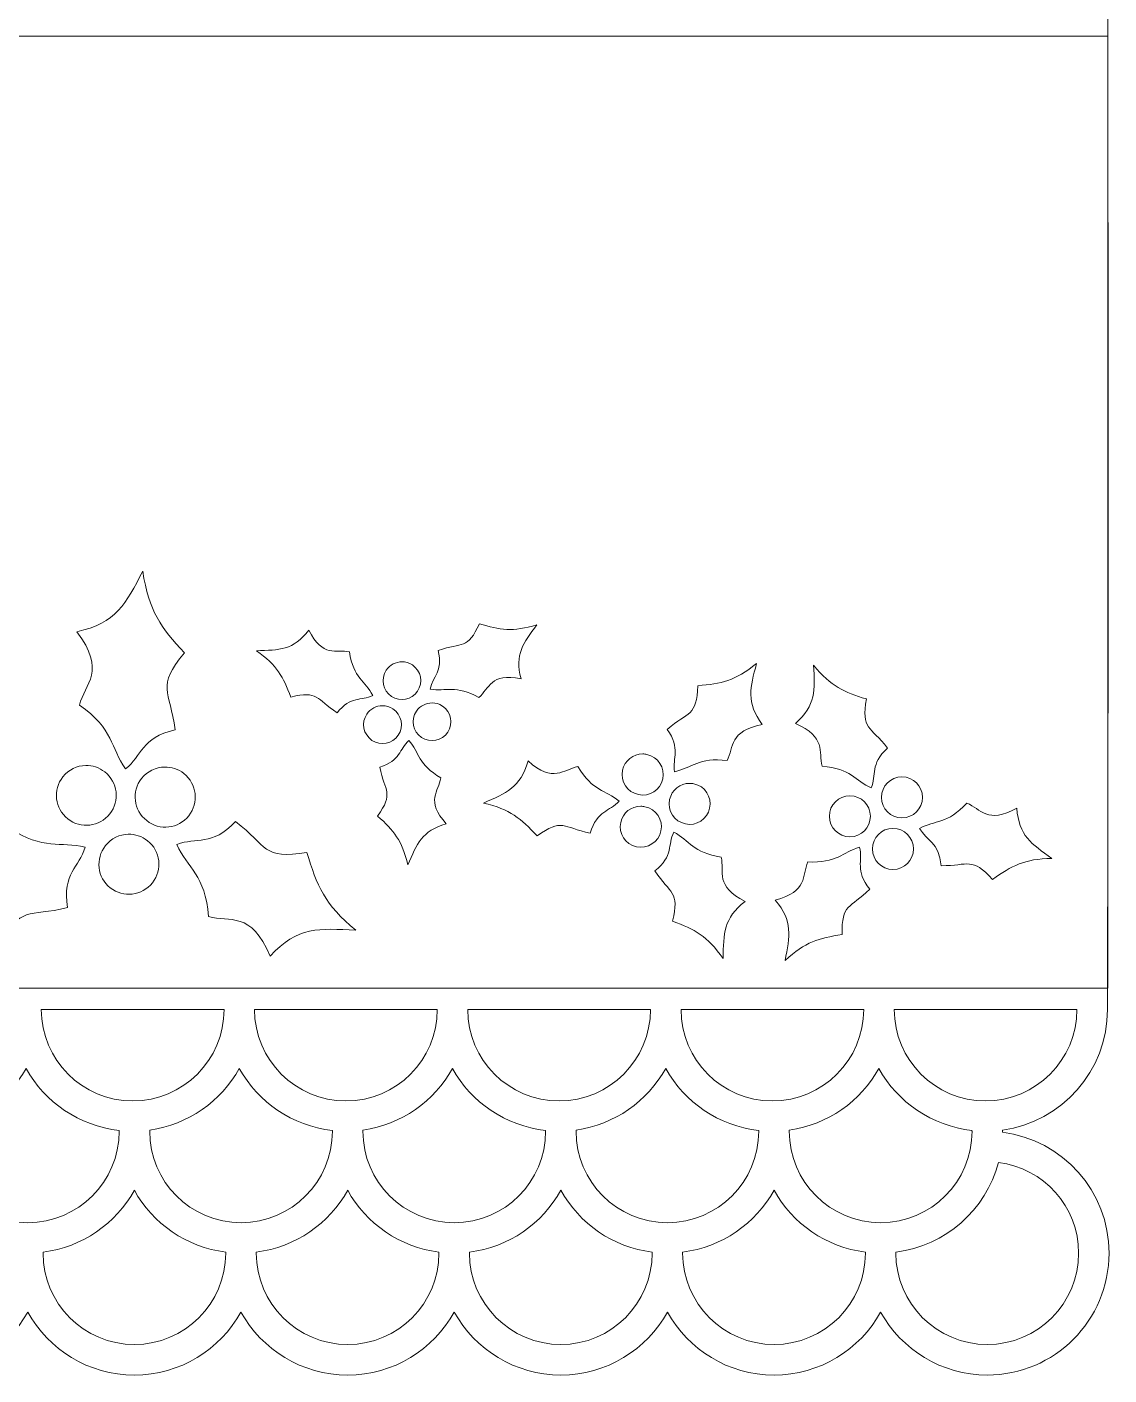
# Model space of a CAD drawing. Header units: centimetres. Extents: x -16.3 to 16.3, y -13.7 to 13.7.
# Drawn here: x 8.41 to 16.25, y -13.27 to -3.5 of the extents above; entities that cross this region are included whole.
import ezdxf

# ---------------------------------------------------------------- set-up
doc = ezdxf.new("R2010")
doc.units = ezdxf.units.CM
doc.header["$MEASUREMENT"] = 0
doc.layers.add('Layer 1', color=7, linetype='Continuous')

msp = doc.modelspace()

# ---------------------------------------------------------------- linework, layer by layer
at = {"layer": 'Layer 1', "color": 254, "lineweight": 13}
for points, knots in [([(2.10697, 6.43101), (2.10697, 6.43101), (2.10697, -10.46791), (2.10697, -10.46791), (2.10697, -10.46791), (2.10697, -10.46791), (2.1109, -10.46791), (2.1109, -10.46791), (2.1109, -10.46791), (2.1109, -10.46791), (2.1109, -10.62321), (2.1109, -10.62321), (2.1109, -10.62321), (2.1109, -11.07774), (2.4547, -11.45219), (2.89623, -11.50094), (2.89623, -11.50094), (2.89621, -11.5028), (2.89623, -11.504), (2.89623, -11.50585), (2.89623, -11.50585), (2.89623, -11.50826), (2.89622, -11.51034), (2.89623, -11.51273), (2.89623, -11.51273), (2.46063, -11.56699), (2.12367, -11.93819), (2.12367, -12.38849), (2.12367, -12.38849), (2.12367, -12.87615), (2.51867, -13.27211), (3.00631, -13.27211), (3.00631, -13.27211), (3.33883, -13.27211), (3.62829, -13.08763), (3.77887, -12.81605), (3.77887, -12.81605), (3.92945, -13.08763), (4.21891, -13.27211), (4.55143, -13.27211), (4.55143, -13.27211), (4.88397, -13.27211), (5.17341, -13.08763), (5.32399, -12.81605), (5.32399, -12.81605), (5.47458, -13.08763), (5.76401, -13.27211), (6.09655, -13.27211), (6.09655, -13.27211), (6.42907, -13.27211), (6.71851, -13.08763), (6.86911, -12.81605), (6.86911, -12.81605), (7.01969, -13.08763), (7.30917, -13.27211), (7.64167, -13.27211), (7.64167, -13.27211), (7.97423, -13.27211), (8.26366, -13.08763), (8.41423, -12.81605), (8.41423, -12.81605), (8.56484, -13.08763), (8.85428, -13.27211), (9.18679, -13.27211), (9.18679, -13.27211), (9.51935, -13.27211), (9.80878, -13.08763), (9.95935, -12.81605), (9.95935, -12.81605), (10.10996, -13.08763), (10.4004, -13.27211), (10.73289, -13.27211), (10.73289, -13.27211), (11.06545, -13.27211), (11.35488, -13.08763), (11.50545, -12.81605), (11.50545, -12.81605), (11.65606, -13.08763), (11.94551, -13.27211), (12.27801, -13.27211), (12.27801, -13.27211), (12.61057, -13.27211), (12.9, -13.08763), (13.05057, -12.81605), (13.05057, -12.81605), (13.20118, -13.08763), (13.49063, -13.27211), (13.82313, -13.27211), (13.82313, -13.27211), (14.15569, -13.27211), (14.44512, -13.08763), (14.59569, -12.81605), (14.59569, -12.81605), (14.74631, -13.08763), (15.03574, -13.27211), (15.36825, -13.27211), (15.36825, -13.27211), (15.85591, -13.27211), (16.25089, -12.87614), (16.25089, -12.38849), (16.25089, -12.38849), (16.25089, -11.93818), (15.91399, -11.56701), (15.47833, -11.51273), (15.47833, -11.51273), (15.47841, -11.51036), (15.47833, -11.50822), (15.47833, -11.50585), (15.47833, -11.50585), (15.47833, -11.50585), (15.47833, -11.497), (15.47833, -11.497), (15.47833, -11.497), (15.90804, -11.4374), (16.23909, -11.06931), (16.23909, -10.62321), (16.23909, -10.62321), (16.23909, -10.62321), (16.23909, -10.46791), (16.23909, -10.46791), (16.23909, -10.46791), (16.23909, -10.46791), (16.24302, -10.46791), (16.24302, -10.46791), (16.24302, -10.46791), (16.24302, -10.46791), (16.24302, 6.43101), (16.24302, 6.43101), (16.24302, 6.43101), (16.24302, 6.43101), (2.10702, 6.43101), (2.10702, 6.43101), (2.10702, 6.43101), (2.10702, 6.43101), (2.10697, 6.43101), (2.10697, 6.43101)], [0, 0, 0, 0, 0.0285714, 0.0285714, 0.0285714, 0.0285714, 0.0571429, 0.0571429, 0.0571429, 0.0571429, 0.0857143, 0.0857143, 0.0857143, 0.0857143, 0.1142857, 0.1142857, 0.1142857, 0.1142857, 0.1428571, 0.1428571, 0.1428571, 0.1428571, 0.1714286, 0.1714286, 0.1714286, 0.1714286, 0.2, 0.2, 0.2, 0.2, 0.2285714, 0.2285714, 0.2285714, 0.2285714, 0.2571429, 0.2571429, 0.2571429, 0.2571429, 0.2857143, 0.2857143, 0.2857143, 0.2857143, 0.3142857, 0.3142857, 0.3142857, 0.3142857, 0.3428571, 0.3428571, 0.3428571, 0.3428571, 0.3714286, 0.3714286, 0.3714286, 0.3714286, 0.4, 0.4, 0.4, 0.4, 0.4285714, 0.4285714, 0.4285714, 0.4285714, 0.4571429, 0.4571429, 0.4571429, 0.4571429, 0.4857143, 0.4857143, 0.4857143, 0.4857143, 0.5142857, 0.5142857, 0.5142857, 0.5142857, 0.5428571, 0.5428571, 0.5428571, 0.5428571, 0.5714286, 0.5714286, 0.5714286, 0.5714286, 0.6, 0.6, 0.6, 0.6, 0.6285714, 0.6285714, 0.6285714, 0.6285714, 0.6571429, 0.6571429, 0.6571429, 0.6571429, 0.6857143, 0.6857143, 0.6857143, 0.6857143, 0.7142857, 0.7142857, 0.7142857, 0.7142857, 0.7428571, 0.7428571, 0.7428571, 0.7428571, 0.7714286, 0.7714286, 0.7714286, 0.7714286, 0.8, 0.8, 0.8, 0.8, 0.8285714, 0.8285714, 0.8285714, 0.8285714, 0.8571429, 0.8571429, 0.8571429, 0.8571429, 0.8857143, 0.8857143, 0.8857143, 0.8857143, 0.9142857, 0.9142857, 0.9142857, 0.9142857, 0.9428571, 0.9428571, 0.9428571, 0.9428571, 1, 1, 1, 1]), ([(9.2477, -7.44747), (9.29188, -7.73708), (9.379, -7.85635), (9.55043, -8.03917), (9.55043, -8.03917), (9.342, -8.29018), (9.44381, -8.30512), (9.48261, -8.59745), (9.48261, -8.59745), (9.23353, -8.65484), (9.24274, -8.78587), (9.12287, -8.87954), (9.12287, -8.87954), (9.01218, -8.72515), (9.03907, -8.59304), (8.78869, -8.41758), (8.78869, -8.41758), (8.82917, -8.26387), (8.98633, -8.17121), (8.76903, -7.88583), (8.76903, -7.88583), (9.05791, -7.8259), (9.1246, -7.6832), (9.2477, -7.44746), (9.2477, -7.44746), (9.2477, -7.44746), (9.2477, -7.44747), (9.2477, -7.44747)], [0, 0, 0, 0, 0.125, 0.125, 0.125, 0.125, 0.25, 0.25, 0.25, 0.25, 0.375, 0.375, 0.375, 0.375, 0.5, 0.5, 0.5, 0.5, 0.625, 0.625, 0.625, 0.625, 0.75, 0.75, 0.75, 0.75, 1, 1, 1, 1]), ([(10.45077, -7.87503), (10.55215, -8.07621), (10.64816, -8.01292), (10.74564, -8.03229), (10.74564, -8.03229), (10.77564, -8.22224), (10.85811, -8.24317), (10.9147, -8.3478), (10.9147, -8.3478), (10.82875, -8.39039), (10.75683, -8.3486), (10.6562, -8.47361), (10.6562, -8.47361), (10.5019, -8.37156), (10.52025, -8.31046), (10.32103, -8.35959), (10.32103, -8.35959), (10.26429, -8.21306), (10.22241, -8.12888), (10.07137, -8.02344), (10.07137, -8.02344), (10.23734, -8.0192), (10.33713, -8.02097), (10.45077, -7.87502), (10.45077, -7.87502), (10.45077, -7.87502), (10.45077, -7.87503), (10.45077, -7.87503)], [0, 0, 0, 0, 0.125, 0.125, 0.125, 0.125, 0.25, 0.25, 0.25, 0.25, 0.375, 0.375, 0.375, 0.375, 0.5, 0.5, 0.5, 0.5, 0.625, 0.625, 0.625, 0.625, 0.75, 0.75, 0.75, 0.75, 1, 1, 1, 1]), ([(11.68725, -7.82785), (11.83703, -7.87379), (11.92869, -7.88979), (12.104, -7.83571), (12.104, -7.83571), (12.00437, -7.97043), (11.94286, -8.04752), (11.989, -8.2269), (11.989, -8.2269), (11.76777, -8.18339), (11.75843, -8.29723), (11.68332, -8.36254), (11.68332, -8.36254), (11.51542, -8.26991), (11.44771, -8.32162), (11.33046, -8.3016), (11.33046, -8.3016), (11.34973, -8.2073), (11.42537, -8.17801), (11.38845, -8.02147), (11.38845, -8.02147), (11.56404, -7.96307), (11.60381, -8.01525), (11.68725, -7.82784), (11.68725, -7.82784), (11.68725, -7.82784), (11.68725, -7.82785), (11.68725, -7.82785)], [0, 0, 0, 0, 0.125, 0.125, 0.125, 0.125, 0.25, 0.25, 0.25, 0.25, 0.375, 0.375, 0.375, 0.375, 0.5, 0.5, 0.5, 0.5, 0.625, 0.625, 0.625, 0.625, 0.75, 0.75, 0.75, 0.75, 1, 1, 1, 1]), ([(11.12601, -8.10405), (11.15232, -8.10381), (11.17809, -8.11088), (11.20169, -8.12666), (11.20169, -8.12666), (11.26463, -8.16872), (11.2811, -8.25342), (11.23904, -8.31636), (11.23904, -8.31636), (11.19698, -8.3793), (11.11326, -8.39675), (11.05032, -8.35469), (11.05032, -8.35469), (10.98738, -8.31263), (10.97091, -8.22793), (11.01297, -8.16499), (11.01297, -8.16499), (11.03926, -8.12566), (11.08215, -8.10443), (11.126, -8.10405), (11.126, -8.10405), (11.126, -8.10405), (11.12601, -8.10405), (11.12601, -8.10405)], [0, 0, 0, 0, 0.1428571, 0.1428571, 0.1428571, 0.1428571, 0.2857143, 0.2857143, 0.2857143, 0.2857143, 0.4285714, 0.4285714, 0.4285714, 0.4285714, 0.5714286, 0.5714286, 0.5714286, 0.5714286, 0.7142857, 0.7142857, 0.7142857, 0.7142857, 1, 1, 1, 1]), ([(13.69629, -8.11682), (13.6499, -8.29321), (13.61857, -8.39638), (13.73757, -8.55912), (13.73757, -8.55912), (13.49635, -8.60436), (13.5326, -8.72327), (13.483, -8.81959), (13.483, -8.81959), (13.27589, -8.79366), (13.22924, -8.87314), (13.10262, -8.90019), (13.10262, -8.90019), (13.08407, -8.79708), (13.14902, -8.7369), (13.04856, -8.59353), (13.04856, -8.59353), (13.20253, -8.46366), (13.26192, -8.50017), (13.27069, -8.27704), (13.27069, -8.27704), (13.44065, -8.26308), (13.54086, -8.24221), (13.69628, -8.11683), (13.69628, -8.11683), (13.69628, -8.11683), (13.69629, -8.11682), (13.69629, -8.11682)], [0, 0, 0, 0, 0.125, 0.125, 0.125, 0.125, 0.25, 0.25, 0.25, 0.25, 0.375, 0.375, 0.375, 0.375, 0.5, 0.5, 0.5, 0.5, 0.625, 0.625, 0.625, 0.625, 0.75, 0.75, 0.75, 0.75, 1, 1, 1, 1]), ([(14.11008, -8.12862), (14.23602, -8.28359), (14.32909, -8.32435), (14.49243, -8.37336), (14.49243, -8.37336), (14.45459, -8.59344), (14.52119, -8.57011), (14.64478, -8.72917), (14.64478, -8.72917), (14.51669, -8.84851), (14.56741, -8.92114), (14.52782, -9.01814), (14.52782, -9.01814), (14.4096, -8.96535), (14.37998, -8.87762), (14.17201, -8.85989), (14.17201, -8.85989), (14.14354, -8.75536), (14.20393, -8.64667), (13.9774, -8.55224), (13.9774, -8.55224), (14.12765, -8.41781), (14.11877, -8.3108), (14.11009, -8.12861), (14.11009, -8.12861), (14.11009, -8.12861), (14.11008, -8.12862), (14.11008, -8.12862)], [0, 0, 0, 0, 0.125, 0.125, 0.125, 0.125, 0.25, 0.25, 0.25, 0.25, 0.375, 0.375, 0.375, 0.375, 0.5, 0.5, 0.5, 0.5, 0.625, 0.625, 0.625, 0.625, 0.75, 0.75, 0.75, 0.75, 1, 1, 1, 1]), ([(10.98448, -8.4225), (11.01071, -8.42242), (11.03755, -8.42933), (11.06115, -8.44511), (11.06115, -8.44511), (11.12408, -8.48717), (11.14154, -8.57187), (11.09948, -8.63481), (11.09948, -8.63481), (11.05742, -8.69775), (10.97173, -8.7152), (10.9088, -8.67314), (10.9088, -8.67314), (10.84586, -8.63108), (10.82939, -8.54539), (10.87145, -8.48246), (10.87145, -8.48246), (10.89774, -8.44312), (10.94077, -8.42267), (10.98448, -8.4225)], [0, 0, 0, 0, 0.1666667, 0.1666667, 0.1666667, 0.1666667, 0.3333333, 0.3333333, 0.3333333, 0.3333333, 0.5, 0.5, 0.5, 0.5, 0.6666667, 0.6666667, 0.6666667, 0.6666667, 1, 1, 1, 1]), ([(11.34422, -8.40186), (11.37044, -8.40178), (11.3963, -8.40869), (11.4199, -8.42447), (11.4199, -8.42447), (11.48284, -8.46653), (11.50029, -8.55123), (11.45823, -8.61417), (11.45823, -8.61417), (11.41617, -8.67711), (11.33147, -8.69358), (11.26853, -8.65152), (11.26853, -8.65152), (11.2056, -8.60946), (11.18912, -8.52476), (11.23118, -8.46182), (11.23118, -8.46182), (11.25747, -8.42249), (11.3005, -8.40203), (11.34421, -8.40186), (11.34421, -8.40186), (11.34421, -8.40186), (11.34422, -8.40186), (11.34422, -8.40186)], [0, 0, 0, 0, 0.1428571, 0.1428571, 0.1428571, 0.1428571, 0.2857143, 0.2857143, 0.2857143, 0.2857143, 0.4285714, 0.4285714, 0.4285714, 0.4285714, 0.5714286, 0.5714286, 0.5714286, 0.5714286, 0.7142857, 0.7142857, 0.7142857, 0.7142857, 1, 1, 1, 1]), ([(11.17614, -8.67314), (11.25329, -8.76436), (11.24233, -8.84799), (11.4081, -8.9454), (11.4081, -8.9454), (11.39045, -9.04379), (11.29686, -9.10964), (11.44742, -9.27762), (11.44742, -9.27762), (11.26934, -9.3297), (11.23458, -9.42246), (11.16926, -9.57642), (11.16926, -9.57642), (11.12702, -9.39709), (11.06672, -9.32759), (10.95007, -9.22159), (10.95007, -9.22159), (11.06812, -9.05377), (11.00382, -9.04905), (10.96481, -8.86775), (10.96481, -8.86775), (11.11807, -8.81926), (11.1057, -8.73788), (11.17613, -8.67314), (11.17613, -8.67314), (11.17613, -8.67314), (11.17614, -8.67314), (11.17614, -8.67314)], [0, 0, 0, 0, 0.125, 0.125, 0.125, 0.125, 0.25, 0.25, 0.25, 0.25, 0.375, 0.375, 0.375, 0.375, 0.5, 0.5, 0.5, 0.5, 0.625, 0.625, 0.625, 0.625, 0.75, 0.75, 0.75, 0.75, 1, 1, 1, 1]), ([(12.87164, -8.77143), (12.88153, -8.77151), (12.89204, -8.77322), (12.90211, -8.77536), (12.90211, -8.77536), (12.9827, -8.7925), (13.03327, -8.87169), (13.01613, -8.95228), (13.01613, -8.95228), (12.99899, -9.03287), (12.92079, -9.08344), (12.84019, -9.0663), (12.84019, -9.0663), (12.7596, -9.04916), (12.70805, -8.97096), (12.72519, -8.89036), (12.72519, -8.89036), (12.74019, -8.81984), (12.80239, -8.77096), (12.87164, -8.77143)], [0, 0, 0, 0, 0.1666667, 0.1666667, 0.1666667, 0.1666667, 0.3333333, 0.3333333, 0.3333333, 0.3333333, 0.5, 0.5, 0.5, 0.5, 0.6666667, 0.6666667, 0.6666667, 0.6666667, 1, 1, 1, 1]), ([(8.8339, -8.85498), (8.88239, -8.854), (8.93118, -8.86949), (8.97249, -8.90216), (8.97249, -8.90216), (9.0669, -8.97682), (9.08352, -9.11146), (9.00886, -9.20587), (9.00886, -9.20587), (8.9342, -9.30028), (8.79858, -9.3169), (8.70416, -9.24224), (8.70416, -9.24224), (8.60975, -9.16758), (8.59411, -9.03196), (8.66878, -8.93754), (8.66878, -8.93754), (8.71078, -8.88443), (8.77156, -8.85623), (8.83391, -8.85498), (8.83391, -8.85498), (8.83391, -8.85498), (8.8339, -8.85498), (8.8339, -8.85498)], [0, 0, 0, 0, 0.1428571, 0.1428571, 0.1428571, 0.1428571, 0.2857143, 0.2857143, 0.2857143, 0.2857143, 0.4285714, 0.4285714, 0.4285714, 0.4285714, 0.5714286, 0.5714286, 0.5714286, 0.5714286, 0.7142857, 0.7142857, 0.7142857, 0.7142857, 1, 1, 1, 1]), ([(9.40595, -8.86677), (9.45488, -8.86574), (9.50422, -8.88128), (9.54552, -8.91395), (9.54552, -8.91395), (9.63993, -8.98861), (9.65557, -9.12522), (9.5809, -9.21963), (9.5809, -9.21963), (9.50624, -9.31404), (9.37062, -9.32968), (9.2762, -9.25501), (9.2762, -9.25501), (9.18179, -9.18035), (9.16419, -9.04374), (9.23885, -8.94933), (9.23885, -8.94933), (9.28085, -8.89622), (9.34303, -8.86809), (9.40594, -8.86677), (9.40594, -8.86677), (9.40594, -8.86677), (9.40595, -8.86677), (9.40595, -8.86677)], [0, 0, 0, 0, 0.1428571, 0.1428571, 0.1428571, 0.1428571, 0.2857143, 0.2857143, 0.2857143, 0.2857143, 0.4285714, 0.4285714, 0.4285714, 0.4285714, 0.5714286, 0.5714286, 0.5714286, 0.5714286, 0.7142857, 0.7142857, 0.7142857, 0.7142857, 1, 1, 1, 1]), ([(12.04011, -8.82254), (12.22375, -8.98506), (12.29545, -8.88355), (12.40182, -8.86382), (12.40182, -8.86382), (12.50876, -9.04377), (12.60121, -9.03051), (12.70062, -9.11348), (12.70062, -9.11348), (12.63089, -9.1912), (12.5416, -9.17847), (12.49028, -9.34544), (12.49028, -9.34544), (12.29312, -9.3045), (12.28658, -9.23507), (12.10499, -9.3651), (12.10499, -9.3651), (11.98852, -9.23984), (11.91198, -9.17293), (11.71675, -9.12724), (11.71675, -9.12724), (11.88284, -9.05602), (11.98409, -9.01594), (12.04012, -8.82254), (12.04012, -8.82254), (12.04012, -8.82254), (12.04011, -8.82254), (12.04011, -8.82254)], [0, 0, 0, 0, 0.125, 0.125, 0.125, 0.125, 0.25, 0.25, 0.25, 0.25, 0.375, 0.375, 0.375, 0.375, 0.5, 0.5, 0.5, 0.5, 0.625, 0.625, 0.625, 0.625, 0.75, 0.75, 0.75, 0.75, 1, 1, 1, 1]), ([(13.2127, -8.98472), (13.22259, -8.9848), (13.23211, -8.98553), (13.24219, -8.98767), (13.24219, -8.98767), (13.32278, -9.00481), (13.37335, -9.084), (13.35621, -9.16459), (13.35621, -9.16459), (13.33907, -9.24518), (13.26086, -9.29575), (13.18027, -9.27861), (13.18027, -9.27861), (13.09968, -9.26147), (13.04911, -9.18327), (13.06625, -9.10267), (13.06625, -9.10267), (13.08125, -9.03215), (13.14349, -8.98407), (13.2127, -8.98472)], [0, 0, 0, 0, 0.1666667, 0.1666667, 0.1666667, 0.1666667, 0.3333333, 0.3333333, 0.3333333, 0.3333333, 0.5, 0.5, 0.5, 0.5, 0.6666667, 0.6666667, 0.6666667, 0.6666667, 1, 1, 1, 1]), ([(14.74995, -8.93754), (14.83235, -8.93754), (14.89837, -9.00454), (14.89837, -9.08694), (14.89837, -9.08694), (14.89837, -9.16934), (14.83235, -9.23536), (14.74995, -9.23536), (14.74995, -9.23536), (14.66755, -9.23536), (14.60153, -9.16934), (14.60153, -9.08694), (14.60153, -9.08694), (14.60153, -9.00454), (14.66755, -8.93754), (14.74995, -8.93754)], [0, 0, 0, 0, 0.2, 0.2, 0.2, 0.2, 0.4, 0.4, 0.4, 0.4, 0.6, 0.6, 0.6, 0.6, 1, 1, 1, 1]), ([(14.37252, -9.07515), (14.45492, -9.07515), (14.52094, -9.14117), (14.52094, -9.22357), (14.52094, -9.22357), (14.52094, -9.30597), (14.45492, -9.37199), (14.37252, -9.37199), (14.37252, -9.37199), (14.29012, -9.37199), (14.2241, -9.30597), (14.2241, -9.22357), (14.2241, -9.22357), (14.2241, -9.14117), (14.29012, -9.07515), (14.37252, -9.07515)], [0, 0, 0, 0, 0.2, 0.2, 0.2, 0.2, 0.4, 0.4, 0.4, 0.4, 0.6, 0.6, 0.6, 0.6, 1, 1, 1, 1]), ([(12.85788, -9.15083), (12.86777, -9.15091), (12.87729, -9.15164), (12.88737, -9.15378), (12.88737, -9.15378), (12.96796, -9.17092), (13.02049, -9.24912), (13.00335, -9.32972), (13.00335, -9.32972), (12.98621, -9.41031), (12.90604, -9.46186), (12.82545, -9.44472), (12.82545, -9.44472), (12.74486, -9.42758), (12.69429, -9.34839), (12.71143, -9.2678), (12.71143, -9.2678), (12.72643, -9.19728), (12.78867, -9.15019), (12.85788, -9.15084), (12.85788, -9.15084), (12.85788, -9.15084), (12.85788, -9.15083), (12.85788, -9.15083)], [0, 0, 0, 0, 0.1428571, 0.1428571, 0.1428571, 0.1428571, 0.2857143, 0.2857143, 0.2857143, 0.2857143, 0.4285714, 0.4285714, 0.4285714, 0.4285714, 0.5714286, 0.5714286, 0.5714286, 0.5714286, 0.7142857, 0.7142857, 0.7142857, 0.7142857, 1, 1, 1, 1]), ([(15.22076, -9.12822), (15.32069, -9.16965), (15.36904, -9.28436), (15.58247, -9.1636), (15.58247, -9.1636), (15.59704, -9.36442), (15.68842, -9.42404), (15.83606, -9.52825), (15.83606, -9.52825), (15.63559, -9.53232), (15.54651, -9.58231), (15.40653, -9.6806), (15.40653, -9.6806), (15.25595, -9.51564), (15.23538, -9.5823), (15.03401, -9.58133), (15.03401, -9.58133), (15.01855, -9.40733), (14.92878, -9.40156), (14.87675, -9.31103), (14.87675, -9.31103), (14.99125, -9.25056), (15.07873, -9.28197), (15.22076, -9.12821), (15.22076, -9.12821), (15.22076, -9.12821), (15.22076, -9.12822), (15.22076, -9.12822)], [0, 0, 0, 0, 0.125, 0.125, 0.125, 0.125, 0.25, 0.25, 0.25, 0.25, 0.375, 0.375, 0.375, 0.375, 0.5, 0.5, 0.5, 0.5, 0.625, 0.625, 0.625, 0.625, 0.75, 0.75, 0.75, 0.75, 1, 1, 1, 1]), ([(9.92098, -9.26091), (10.15259, -9.44226), (10.11499, -9.53758), (10.437, -9.48501), (10.437, -9.48501), (10.50833, -9.72447), (10.56581, -9.86288), (10.79183, -10.04919), (10.79183, -10.04919), (10.52822, -10.03482), (10.36931, -10.02002), (10.17064, -10.23692), (10.17064, -10.23692), (10.03551, -9.90515), (9.87645, -9.993), (9.72441, -9.94991), (9.72441, -9.94991), (9.70099, -9.64502), (9.5718, -9.60103), (9.4954, -9.42799), (9.4954, -9.42799), (9.63705, -9.3714), (9.74561, -9.44626), (9.92099, -9.2609), (9.92099, -9.2609), (9.92099, -9.2609), (9.92098, -9.26091), (9.92098, -9.26091)], [0, 0, 0, 0, 0.125, 0.125, 0.125, 0.125, 0.25, 0.25, 0.25, 0.25, 0.375, 0.375, 0.375, 0.375, 0.5, 0.5, 0.5, 0.5, 0.625, 0.625, 0.625, 0.625, 0.75, 0.75, 0.75, 0.75, 1, 1, 1, 1]), ([(8.27955, -9.30711), (8.53391, -9.47526), (8.64667, -9.40103), (8.82997, -9.44766), (8.82997, -9.44766), (8.78745, -9.59468), (8.66356, -9.63224), (8.70219, -9.88505), (8.70219, -9.88505), (8.41645, -9.95532), (8.36189, -9.8679), (8.20583, -10.15436), (8.20583, -10.15436), (7.97426, -10.06252), (7.83006, -10.02506), (7.54532, -10.08851), (7.54532, -10.08851), (7.72035, -9.88762), (7.82763, -9.77323), (7.77728, -9.48305), (7.77728, -9.48305), (8.12242, -9.58012), (8.1522, -9.40108), (8.27954, -9.30711), (8.27954, -9.30711), (8.27954, -9.30711), (8.27955, -9.30711), (8.27955, -9.30711)], [0, 0, 0, 0, 0.125, 0.125, 0.125, 0.125, 0.25, 0.25, 0.25, 0.25, 0.375, 0.375, 0.375, 0.375, 0.5, 0.5, 0.5, 0.5, 0.625, 0.625, 0.625, 0.625, 0.75, 0.75, 0.75, 0.75, 1, 1, 1, 1]), ([(9.14253, -9.35331), (9.19102, -9.35233), (9.2408, -9.36782), (9.2821, -9.40049), (9.2821, -9.40049), (9.37651, -9.47515), (9.39215, -9.61077), (9.31748, -9.70519), (9.31748, -9.70519), (9.24282, -9.7996), (9.10621, -9.81622), (9.0118, -9.74156), (9.0118, -9.74156), (8.91739, -9.6669), (8.90274, -9.53029), (8.9774, -9.43588), (8.9774, -9.43588), (9.0194, -9.38277), (9.08018, -9.35458), (9.14253, -9.35332), (9.14253, -9.35332), (9.14253, -9.35332), (9.14253, -9.35331), (9.14253, -9.35331)], [0, 0, 0, 0, 0.1428571, 0.1428571, 0.1428571, 0.1428571, 0.2857143, 0.2857143, 0.2857143, 0.2857143, 0.4285714, 0.4285714, 0.4285714, 0.4285714, 0.5714286, 0.5714286, 0.5714286, 0.5714286, 0.7142857, 0.7142857, 0.7142857, 0.7142857, 1, 1, 1, 1]), ([(13.09574, -9.33758), (13.21053, -9.39869), (13.23384, -9.48779), (13.44074, -9.51942), (13.44074, -9.51942), (13.46258, -9.62601), (13.39377, -9.73074), (13.61373, -9.83984), (13.61373, -9.83984), (13.45469, -9.96432), (13.45747, -10.07163), (13.45352, -10.25364), (13.45352, -10.25364), (13.33849, -10.08937), (13.24857, -10.04346), (13.08788, -9.98334), (13.08788, -9.98334), (13.13954, -9.76605), (13.07267, -9.78724), (12.9601, -9.61967), (12.9601, -9.61967), (13.09548, -9.50883), (13.05064, -9.43145), (13.09574, -9.33758)], [0, 0, 0, 0, 0.1428571, 0.1428571, 0.1428571, 0.1428571, 0.2857143, 0.2857143, 0.2857143, 0.2857143, 0.4285714, 0.4285714, 0.4285714, 0.4285714, 0.5714286, 0.5714286, 0.5714286, 0.5714286, 0.7142857, 0.7142857, 0.7142857, 0.7142857, 1, 1, 1, 1]), ([(14.68508, -9.31104), (14.76748, -9.31104), (14.8335, -9.37706), (14.8335, -9.45946), (14.8335, -9.45946), (14.8335, -9.54186), (14.76748, -9.60886), (14.68508, -9.60886), (14.68508, -9.60886), (14.60268, -9.60886), (14.53568, -9.54186), (14.53568, -9.45946), (14.53568, -9.45946), (14.53568, -9.37706), (14.60268, -9.31104), (14.68508, -9.31104)], [0, 0, 0, 0, 0.2, 0.2, 0.2, 0.2, 0.4, 0.4, 0.4, 0.4, 0.6, 0.6, 0.6, 0.6, 1, 1, 1, 1]), ([(14.44329, -9.44766), (14.46788, -9.54886), (14.40763, -9.61479), (14.51701, -9.75137), (14.51701, -9.75137), (14.37205, -9.89186), (14.31117, -9.85736), (14.3165, -10.08064), (14.3165, -10.08064), (14.14683, -10.10601), (14.04939, -10.13262), (13.9027, -10.26936), (13.9027, -10.26936), (13.9367, -10.09051), (13.96159, -9.98583), (13.83193, -9.83099), (13.83193, -9.83099), (14.06978, -9.77003), (14.02429, -9.65353), (14.06783, -9.55381), (14.06783, -9.55381), (14.27678, -9.56591), (14.3183, -9.48355), (14.4433, -9.44766), (14.4433, -9.44766), (14.4433, -9.44766), (14.44329, -9.44766), (14.44329, -9.44766)], [0, 0, 0, 0, 0.125, 0.125, 0.125, 0.125, 0.25, 0.25, 0.25, 0.25, 0.375, 0.375, 0.375, 0.375, 0.5, 0.5, 0.5, 0.5, 0.625, 0.625, 0.625, 0.625, 0.75, 0.75, 0.75, 0.75, 1, 1, 1, 1]), ([(8.5125, -10.62321), (8.5125, -10.62321), (9.83744, -10.62321), (9.83744, -10.62321), (9.83744, -10.62321), (9.83744, -10.98894), (9.54072, -11.28568), (9.17497, -11.28568), (9.17497, -11.28568), (8.80928, -11.28568), (8.5125, -10.98894), (8.5125, -10.62321)], [0, 0, 0, 0, 0.25, 0.25, 0.25, 0.25, 0.5, 0.5, 0.5, 0.5, 1, 1, 1, 1]), ([(10.05761, -10.62321), (10.05761, -10.62321), (11.38255, -10.62321), (11.38255, -10.62321), (11.38255, -10.62321), (11.38256, -10.98894), (11.08581, -11.28568), (10.72008, -11.28568), (10.72008, -11.28568), (10.35432, -11.28568), (10.05761, -10.98894), (10.05761, -10.62321)], [0, 0, 0, 0, 0.25, 0.25, 0.25, 0.25, 0.5, 0.5, 0.5, 0.5, 1, 1, 1, 1]), ([(11.60272, -10.62321), (11.60272, -10.62321), (12.92766, -10.62321), (12.92766, -10.62321), (12.92766, -10.62321), (12.92767, -10.98894), (12.63095, -11.28568), (12.26519, -11.28568), (12.26519, -11.28568), (11.89943, -11.28568), (11.60272, -10.98894), (11.60272, -10.62321)], [0, 0, 0, 0, 0.25, 0.25, 0.25, 0.25, 0.5, 0.5, 0.5, 0.5, 1, 1, 1, 1]), ([(13.14881, -10.62321), (13.14881, -10.62321), (14.47277, -10.62321), (14.47277, -10.62321), (14.47277, -10.62321), (14.47278, -10.98894), (14.17606, -11.28568), (13.8103, -11.28568), (13.8103, -11.28568), (13.44454, -11.28568), (13.14881, -10.98894), (13.14881, -10.62321)], [0, 0, 0, 0, 0.25, 0.25, 0.25, 0.25, 0.5, 0.5, 0.5, 0.5, 1, 1, 1, 1]), ([(14.69392, -10.62321), (14.69392, -10.62321), (16.01788, -10.62321), (16.01788, -10.62321), (16.01788, -10.62321), (16.01788, -10.98894), (15.72116, -11.28568), (15.35541, -11.28568), (15.35541, -11.28568), (14.98966, -11.28568), (14.69392, -10.98894), (14.69392, -10.62321)], [0, 0, 0, 0, 0.25, 0.25, 0.25, 0.25, 0.5, 0.5, 0.5, 0.5, 1, 1, 1, 1]), ([(8.40241, -11.05077), (8.53793, -11.29518), (8.78609, -11.46766), (9.07668, -11.49995), (9.07668, -11.49995), (9.07668, -11.49995), (9.07668, -11.50585), (9.07668, -11.50585), (9.07668, -11.50585), (9.07668, -11.87157), (8.77996, -12.16832), (8.41421, -12.16832), (8.41421, -12.16832), (8.04852, -12.16832), (7.75272, -11.87157), (7.75272, -11.50585), (7.75272, -11.50585), (7.75272, -11.50298), (7.7527, -11.49987), (7.75272, -11.497), (7.75272, -11.497), (8.03272, -11.45795), (8.27073, -11.28827), (8.40241, -11.05077)], [0, 0, 0, 0, 0.1428571, 0.1428571, 0.1428571, 0.1428571, 0.2857143, 0.2857143, 0.2857143, 0.2857143, 0.4285714, 0.4285714, 0.4285714, 0.4285714, 0.5714286, 0.5714286, 0.5714286, 0.5714286, 0.7142857, 0.7142857, 0.7142857, 0.7142857, 1, 1, 1, 1]), ([(9.94752, -11.05077), (10.08304, -11.29518), (10.33121, -11.46766), (10.62179, -11.49995), (10.62179, -11.49995), (10.62179, -11.49995), (10.62179, -11.50585), (10.62179, -11.50585), (10.62179, -11.50585), (10.62179, -11.87157), (10.32605, -12.16832), (9.9603, -12.16832), (9.9603, -12.16832), (9.59454, -12.16832), (9.29783, -11.87157), (9.29783, -11.50585), (9.29783, -11.50585), (9.29783, -11.50298), (9.29781, -11.49987), (9.29783, -11.497), (9.29783, -11.497), (9.57784, -11.45795), (9.81583, -11.28827), (9.94752, -11.05077)], [0, 0, 0, 0, 0.1428571, 0.1428571, 0.1428571, 0.1428571, 0.2857143, 0.2857143, 0.2857143, 0.2857143, 0.4285714, 0.4285714, 0.4285714, 0.4285714, 0.5714286, 0.5714286, 0.5714286, 0.5714286, 0.7142857, 0.7142857, 0.7142857, 0.7142857, 1, 1, 1, 1]), ([(11.49263, -11.05077), (11.62815, -11.29518), (11.87632, -11.46766), (12.1669, -11.49995), (12.1669, -11.49995), (12.1669, -11.49995), (12.1669, -11.50585), (12.1669, -11.50585), (12.1669, -11.50585), (12.1669, -11.87157), (11.87116, -12.16832), (11.50541, -12.16832), (11.50541, -12.16832), (11.13965, -12.16832), (10.84294, -11.87157), (10.84294, -11.50585), (10.84294, -11.50585), (10.84294, -11.50298), (10.84286, -11.49987), (10.84294, -11.497), (10.84294, -11.497), (11.12294, -11.45795), (11.36095, -11.28827), (11.49263, -11.05077)], [0, 0, 0, 0, 0.1428571, 0.1428571, 0.1428571, 0.1428571, 0.2857143, 0.2857143, 0.2857143, 0.2857143, 0.4285714, 0.4285714, 0.4285714, 0.4285714, 0.5714286, 0.5714286, 0.5714286, 0.5714286, 0.7142857, 0.7142857, 0.7142857, 0.7142857, 1, 1, 1, 1]), ([(13.03775, -11.05077), (13.17328, -11.29518), (13.42143, -11.46766), (13.71202, -11.49995), (13.71202, -11.49995), (13.71202, -11.49995), (13.71202, -11.50585), (13.71202, -11.50585), (13.71202, -11.50585), (13.71202, -11.87157), (13.41628, -12.16832), (13.05053, -12.16832), (13.05053, -12.16832), (12.68477, -12.16832), (12.38806, -11.87157), (12.38806, -11.50585), (12.38806, -11.50585), (12.38806, -11.50298), (12.38798, -11.49987), (12.38806, -11.497), (12.38806, -11.497), (12.66806, -11.45795), (12.90606, -11.28827), (13.03775, -11.05077)], [0, 0, 0, 0, 0.1428571, 0.1428571, 0.1428571, 0.1428571, 0.2857143, 0.2857143, 0.2857143, 0.2857143, 0.4285714, 0.4285714, 0.4285714, 0.4285714, 0.5714286, 0.5714286, 0.5714286, 0.5714286, 0.7142857, 0.7142857, 0.7142857, 0.7142857, 1, 1, 1, 1]), ([(14.58286, -11.05077), (14.71839, -11.29518), (14.96654, -11.46766), (15.25713, -11.49995), (15.25713, -11.49995), (15.25713, -11.50193), (15.25811, -11.50386), (15.25811, -11.50585), (15.25811, -11.50585), (15.25811, -11.87157), (14.9614, -12.16832), (14.59564, -12.16832), (14.59564, -12.16832), (14.22989, -12.16832), (13.93317, -11.87157), (13.93317, -11.50585), (13.93317, -11.50585), (13.93317, -11.50298), (13.93309, -11.49987), (13.93317, -11.497), (13.93317, -11.497), (14.21317, -11.45795), (14.45118, -11.28827), (14.58286, -11.05077)], [0, 0, 0, 0, 0.1428571, 0.1428571, 0.1428571, 0.1428571, 0.2857143, 0.2857143, 0.2857143, 0.2857143, 0.4285714, 0.4285714, 0.4285714, 0.4285714, 0.5714286, 0.5714286, 0.5714286, 0.5714286, 0.7142857, 0.7142857, 0.7142857, 0.7142857, 1, 1, 1, 1]), ([(15.44879, -11.73191), (15.77625, -11.77194), (16.03066, -12.05021), (16.03066, -12.38848), (16.03066, -12.38848), (16.03066, -12.75421), (15.73395, -13.05095), (15.36819, -13.05095), (15.36819, -13.05095), (15.00244, -13.05095), (14.70573, -12.75423), (14.70572, -12.38848), (14.70572, -12.38848), (14.70572, -12.38608), (14.70564, -12.384), (14.70572, -12.3816), (14.70572, -12.3816), (15.06563, -12.33661), (15.3581, -12.0755), (15.44879, -11.73191)], [0, 0, 0, 0, 0.1666667, 0.1666667, 0.1666667, 0.1666667, 0.3333333, 0.3333333, 0.3333333, 0.3333333, 0.5, 0.5, 0.5, 0.5, 0.6666667, 0.6666667, 0.6666667, 0.6666667, 1, 1, 1, 1]), ([(9.18676, -11.93341), (9.32036, -12.17439), (9.56388, -12.34591), (9.84923, -12.38161), (9.84923, -12.38161), (9.84923, -12.38161), (9.84923, -12.38849), (9.84923, -12.38849), (9.84923, -12.38849), (9.84923, -12.75422), (9.55251, -13.05096), (9.18676, -13.05096), (9.18676, -13.05096), (8.82101, -13.05096), (8.52527, -12.75424), (8.52527, -12.38849), (8.52527, -12.38849), (8.52527, -12.38608), (8.52525, -12.38401), (8.52527, -12.38161), (8.52527, -12.38161), (8.81063, -12.34591), (9.05315, -12.1744), (9.18676, -11.93341)], [0, 0, 0, 0, 0.1428571, 0.1428571, 0.1428571, 0.1428571, 0.2857143, 0.2857143, 0.2857143, 0.2857143, 0.4285714, 0.4285714, 0.4285714, 0.4285714, 0.5714286, 0.5714286, 0.5714286, 0.5714286, 0.7142857, 0.7142857, 0.7142857, 0.7142857, 1, 1, 1, 1]), ([(10.73286, -11.93341), (10.86646, -12.17436), (11.10899, -12.34591), (11.39435, -12.38161), (11.39435, -12.38161), (11.39435, -12.38161), (11.39435, -12.38849), (11.39435, -12.38849), (11.39435, -12.38849), (11.39435, -12.75422), (11.09862, -13.05096), (10.73286, -13.05096), (10.73286, -13.05096), (10.36713, -13.05096), (10.0704, -12.75424), (10.07039, -12.38849), (10.07039, -12.38849), (10.07039, -12.38608), (10.07037, -12.38401), (10.07039, -12.38161), (10.07039, -12.38161), (10.35575, -12.34591), (10.59925, -12.17437), (10.73286, -11.93341)], [0, 0, 0, 0, 0.1428571, 0.1428571, 0.1428571, 0.1428571, 0.2857143, 0.2857143, 0.2857143, 0.2857143, 0.4285714, 0.4285714, 0.4285714, 0.4285714, 0.5714286, 0.5714286, 0.5714286, 0.5714286, 0.7142857, 0.7142857, 0.7142857, 0.7142857, 1, 1, 1, 1]), ([(12.27797, -11.93341), (12.41157, -12.17436), (12.6541, -12.34591), (12.93946, -12.38161), (12.93946, -12.38161), (12.93946, -12.38161), (12.93946, -12.38849), (12.93946, -12.38849), (12.93946, -12.38849), (12.93946, -12.75422), (12.64373, -13.05096), (12.27797, -13.05096), (12.27797, -13.05096), (11.91222, -13.05096), (11.6155, -12.75424), (11.6155, -12.38849), (11.6155, -12.38849), (11.6155, -12.38608), (11.61542, -12.38401), (11.6155, -12.38161), (11.6155, -12.38161), (11.90085, -12.34591), (12.14436, -12.17437), (12.27797, -11.93341)], [0, 0, 0, 0, 0.1428571, 0.1428571, 0.1428571, 0.1428571, 0.2857143, 0.2857143, 0.2857143, 0.2857143, 0.4285714, 0.4285714, 0.4285714, 0.4285714, 0.5714286, 0.5714286, 0.5714286, 0.5714286, 0.7142857, 0.7142857, 0.7142857, 0.7142857, 1, 1, 1, 1]), ([(13.82308, -11.93341), (13.95669, -12.17436), (14.19921, -12.34591), (14.48457, -12.38161), (14.48457, -12.38161), (14.48457, -12.38401), (14.48555, -12.38608), (14.48555, -12.38849), (14.48555, -12.38849), (14.48555, -12.75422), (14.18884, -13.05096), (13.82308, -13.05096), (13.82308, -13.05096), (13.45735, -13.05096), (13.16061, -12.75424), (13.16061, -12.38849), (13.16061, -12.38849), (13.16061, -12.38608), (13.16053, -12.38401), (13.16061, -12.38161), (13.16061, -12.38161), (13.44596, -12.34591), (13.68947, -12.17437), (13.82308, -11.93341)], [0, 0, 0, 0, 0.1428571, 0.1428571, 0.1428571, 0.1428571, 0.2857143, 0.2857143, 0.2857143, 0.2857143, 0.4285714, 0.4285714, 0.4285714, 0.4285714, 0.5714286, 0.5714286, 0.5714286, 0.5714286, 0.7142857, 0.7142857, 0.7142857, 0.7142857, 1, 1, 1, 1])]:
    msp.add_open_spline(points, degree=3, knots=knots, dxfattribs=at)
at = {"layer": 'Layer 1', "color": 16, "lineweight": 13}
msp.add_open_spline([(2.10697, -3.57093), (2.10697, -3.57093), (2.10697, -10.46791), (2.10697, -10.46791), (2.10697, -10.46791), (2.10697, -10.46791), (2.1109, -10.46791), (2.1109, -10.46791), (2.1109, -10.46791), (2.1109, -10.46791), (2.1109, -10.62321), (2.1109, -10.62321), (2.1109, -10.62321), (2.1109, -11.07774), (2.4547, -11.45219), (2.89623, -11.50094), (2.89623, -11.50094), (2.89621, -11.5028), (2.89623, -11.504), (2.89623, -11.50585), (2.89623, -11.50585), (2.89623, -11.50826), (2.89622, -11.51034), (2.89623, -11.51273), (2.89623, -11.51273), (2.46063, -11.56699), (2.12367, -11.93819), (2.12367, -12.38849), (2.12367, -12.38849), (2.12367, -12.87615), (2.51867, -13.27211), (3.00631, -13.27211), (3.00631, -13.27211), (3.33883, -13.27211), (3.62829, -13.08763), (3.77887, -12.81605), (3.77887, -12.81605), (3.92945, -13.08763), (4.21891, -13.27211), (4.55143, -13.27211), (4.55143, -13.27211), (4.88397, -13.27211), (5.17341, -13.08763), (5.32399, -12.81605), (5.32399, -12.81605), (5.47458, -13.08763), (5.76401, -13.27211), (6.09655, -13.27211), (6.09655, -13.27211), (6.42907, -13.27211), (6.71851, -13.08763), (6.86911, -12.81605), (6.86911, -12.81605), (7.01969, -13.08763), (7.30917, -13.27211), (7.64167, -13.27211), (7.64167, -13.27211), (7.97423, -13.27211), (8.26366, -13.08763), (8.41423, -12.81605), (8.41423, -12.81605), (8.56484, -13.08763), (8.85428, -13.27211), (9.18679, -13.27211), (9.18679, -13.27211), (9.51935, -13.27211), (9.80878, -13.08763), (9.95935, -12.81605), (9.95935, -12.81605), (10.10996, -13.08763), (10.4004, -13.27211), (10.73289, -13.27211), (10.73289, -13.27211), (11.06545, -13.27211), (11.35488, -13.08763), (11.50545, -12.81605), (11.50545, -12.81605), (11.65606, -13.08763), (11.94551, -13.27211), (12.27801, -13.27211), (12.27801, -13.27211), (12.61057, -13.27211), (12.9, -13.08763), (13.05057, -12.81605), (13.05057, -12.81605), (13.20118, -13.08763), (13.49063, -13.27211), (13.82313, -13.27211), (13.82313, -13.27211), (14.15569, -13.27211), (14.44512, -13.08763), (14.59569, -12.81605), (14.59569, -12.81605), (14.74631, -13.08763), (15.03574, -13.27211), (15.36825, -13.27211), (15.36825, -13.27211), (15.85591, -13.27211), (16.25089, -12.87614), (16.25089, -12.38849), (16.25089, -12.38849), (16.25089, -11.93818), (15.91399, -11.56701), (15.47833, -11.51273), (15.47833, -11.51273), (15.47841, -11.51036), (15.47833, -11.50822), (15.47833, -11.50585), (15.47833, -11.50585), (15.47833, -11.50585), (15.47833, -11.497), (15.47833, -11.497), (15.47833, -11.497), (15.90804, -11.4374), (16.23909, -11.06931), (16.23909, -10.62321), (16.23909, -10.62321), (16.23909, -10.62321), (16.23909, -10.46791), (16.23909, -10.46791), (16.23909, -10.46791), (16.23909, -10.46791), (16.24302, -10.46791), (16.24302, -10.46791), (16.24302, -10.46791), (16.24302, -10.46791), (16.24302, -3.57093), (16.24302, -3.57093), (16.24302, -3.57093), (16.24302, -3.57093), (2.10697, -3.57093), (2.10697, -3.57093)], degree=3, knots=[0, 0, 0, 0, 0.0294118, 0.0294118, 0.0294118, 0.0294118, 0.0588235, 0.0588235, 0.0588235, 0.0588235, 0.0882353, 0.0882353, 0.0882353, 0.0882353, 0.1176471, 0.1176471, 0.1176471, 0.1176471, 0.1470588, 0.1470588, 0.1470588, 0.1470588, 0.1764706, 0.1764706, 0.1764706, 0.1764706, 0.2058824, 0.2058824, 0.2058824, 0.2058824, 0.2352941, 0.2352941, 0.2352941, 0.2352941, 0.2647059, 0.2647059, 0.2647059, 0.2647059, 0.2941176, 0.2941176, 0.2941176, 0.2941176, 0.3235294, 0.3235294, 0.3235294, 0.3235294, 0.3529412, 0.3529412, 0.3529412, 0.3529412, 0.3823529, 0.3823529, 0.3823529, 0.3823529, 0.4117647, 0.4117647, 0.4117647, 0.4117647, 0.4411765, 0.4411765, 0.4411765, 0.4411765, 0.4705882, 0.4705882, 0.4705882, 0.4705882, 0.5, 0.5, 0.5, 0.5, 0.5294118, 0.5294118, 0.5294118, 0.5294118, 0.5588235, 0.5588235, 0.5588235, 0.5588235, 0.5882353, 0.5882353, 0.5882353, 0.5882353, 0.6176471, 0.6176471, 0.6176471, 0.6176471, 0.6470588, 0.6470588, 0.6470588, 0.6470588, 0.6764706, 0.6764706, 0.6764706, 0.6764706, 0.7058824, 0.7058824, 0.7058824, 0.7058824, 0.7352941, 0.7352941, 0.7352941, 0.7352941, 0.7647059, 0.7647059, 0.7647059, 0.7647059, 0.7941176, 0.7941176, 0.7941176, 0.7941176, 0.8235294, 0.8235294, 0.8235294, 0.8235294, 0.8529412, 0.8529412, 0.8529412, 0.8529412, 0.8823529, 0.8823529, 0.8823529, 0.8823529, 0.9117647, 0.9117647, 0.9117647, 0.9117647, 0.9411765, 0.9411765, 0.9411765, 0.9411765, 1, 1, 1, 1], dxfattribs=at)
at = {"layer": 'Layer 1', "color": 46, "lineweight": 13}
msp.add_open_spline([(2.10697, -3.57093), (2.10697, -3.57093), (2.10697, -10.46791), (2.10697, -10.46791), (2.10697, -10.46791), (2.10697, -10.46791), (2.1109, -10.46791), (2.1109, -10.46791), (2.1109, -10.46791), (2.1109, -10.46791), (16.23904, -10.46791), (16.23904, -10.46791), (16.23904, -10.46791), (16.24688, -8.17766), (16.24297, -5.86815), (16.24297, -3.57093), (16.24297, -3.57093), (16.24297, -3.57093), (2.10697, -3.57093), (2.10697, -3.57093)], degree=3, knots=[0, 0, 0, 0, 0.1666667, 0.1666667, 0.1666667, 0.1666667, 0.3333333, 0.3333333, 0.3333333, 0.3333333, 0.5, 0.5, 0.5, 0.5, 0.6666667, 0.6666667, 0.6666667, 0.6666667, 1, 1, 1, 1], dxfattribs=at)

doc.saveas('drawing.dxf')
